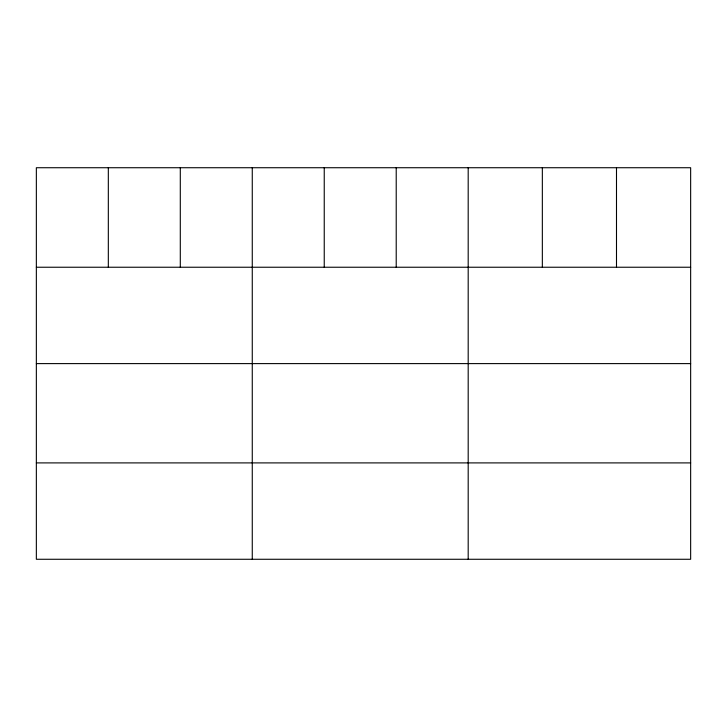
<?xml version="1.0" encoding="UTF-8"?>
<svg xmlns="http://www.w3.org/2000/svg" width="727" height="727" viewBox="0 0 727 727"><rect width="100%" height="100%" fill="white"/><g stroke="black" fill="none" stroke-linecap="round" stroke-linejoin="round"><path stroke-width="1.09" d="M690.65 267.236L690.65 559.272L36.35 559.272L36.35 167.728L690.65 167.728L690.65 267.236L36.35 267.236M36.35 363.609L690.65 363.609M36.35 462.899L690.65 462.899M616.496 167.728L616.496 267.236M542.342 167.728L542.342 267.236M468.188 167.728L468.188 559.272M396.215 167.728L396.215 267.236M324.242 167.728L324.242 267.236M252.269 167.728L252.269 559.272M180.296 167.728L180.296 267.236M108.323 167.728L108.323 267.236"/></g></svg>
